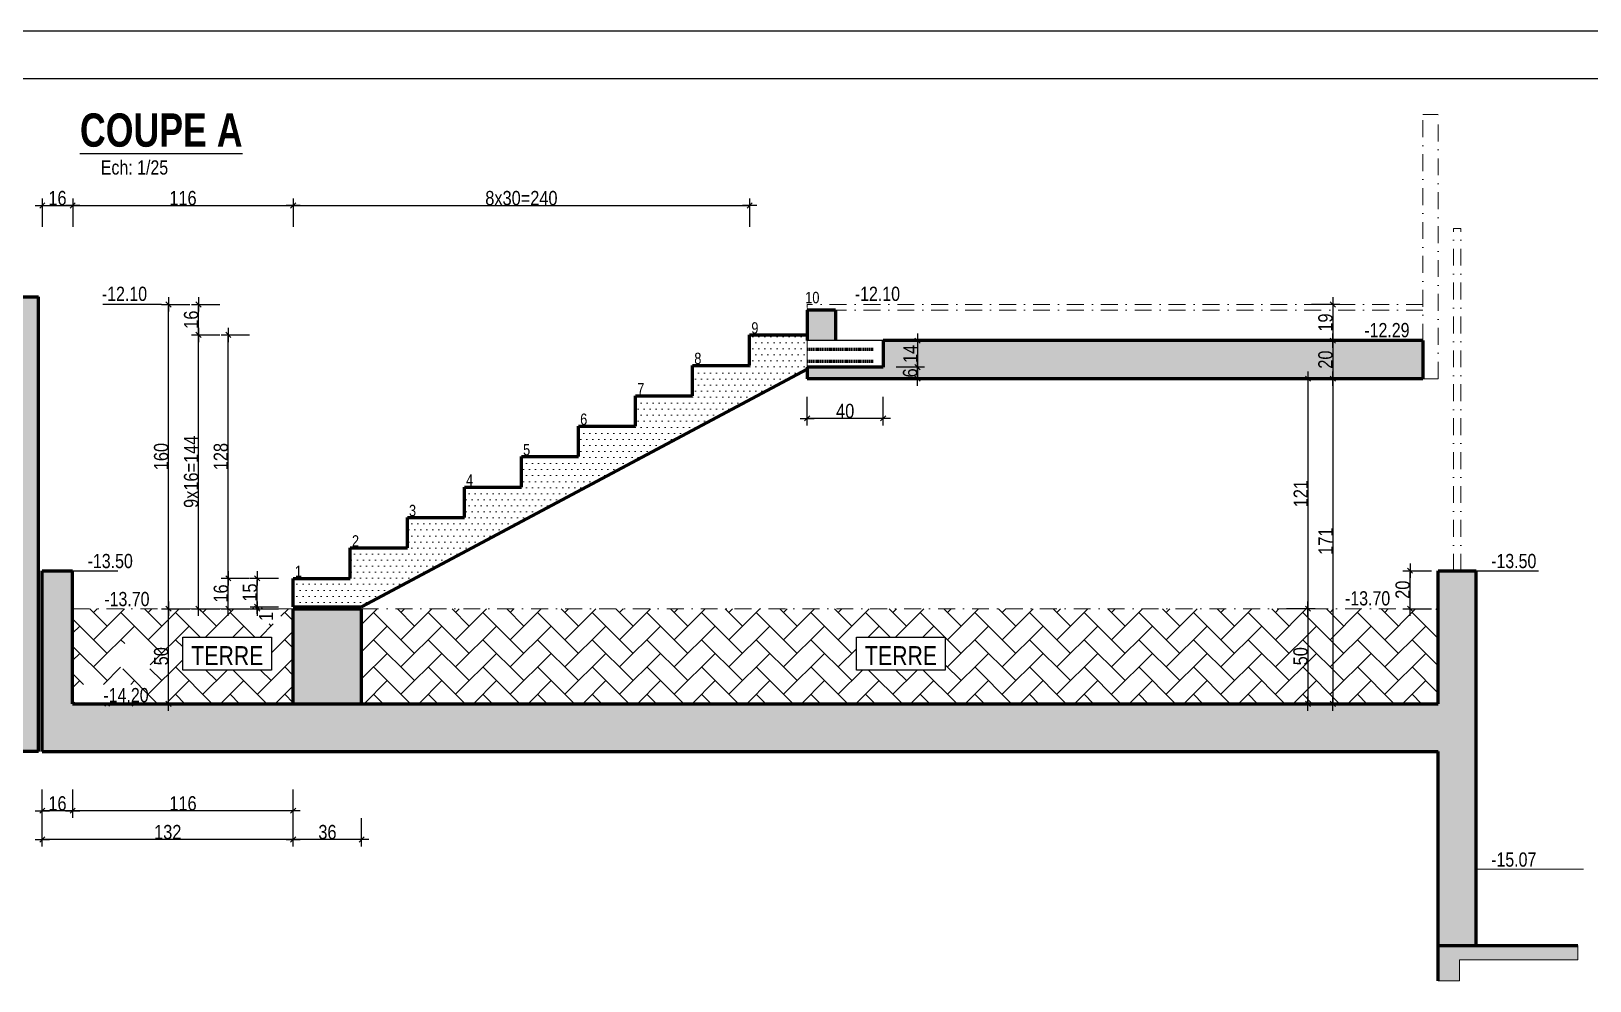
# Model space of a CAD drawing. Header units: millimetres. Extents: x -22 to 27383, y -3644 to 590.
# Drawn here: x 24017 to 25656, y -409 to 590 of the extents above; entities that cross this region are included whole.
import ezdxf
from ezdxf.enums import TextEntityAlignment as Align

# ---------------------------------------------------------------- set-up
doc = ezdxf.new("R2010")
doc.units = ezdxf.units.MM
doc.linetypes.add('CACHE', pattern=[9.525, 6.35, -3.175])
doc.linetypes.add('TIRETPTX2', pattern=[50.8, 25.4, -12.7, 0, -12.7])
for name, color, linetype in [('01-Cad 1', 2, 'Continuous'), ('01_cote_gen', 4, 'Continuous'), ('01_linteaux', 2, 'Continuous'), ('01_poch_BN', 9, 'Continuous'), ('01_poch_murs', 253, 'Continuous'), ('01_texte', 230, 'Continuous'), ('AA_COTES', 2, 'Continuous')]:
    doc.layers.add(name, color=color, linetype=linetype)
doc.layers.add('01_murs_coup', color=5, linetype='Continuous', lineweight=60)
doc.layers.add('01_tram_axes', color=2, linetype='TIRETPTX2', lineweight=9)
doc.styles.add('impact', font='impact.ttf')
doc.styles.add('MATTE_TXT', font='arial.ttf')
doc.styles.add('STYLE2', font='ARIALN.TTF')
doc.dimstyles.new('JB25', dxfattribs={"dimscale": 0.1, "dimtxt": 150, "dimasz": 15, "dimexe": 0.1, "dimexo": 0.1, "dimgap": 0.09, "dimtad": 1, "dimdec": 1, "dimlfac": 0.5, "dimdsep": 46, "dimtxsty": 'STYLE2', "dimblk1": 'BOND_G', "dimblk2": 'BOND_D', "dimsah": 1, "dimcen": 1.5, "dimdle": 0.01, "dimse1": 1, "dimse2": 1, "dimclrd": 4, "dimclre": 2, "dimclrt": 6, "dimazin": 2, "dimtfac": 2.333333, "dimtdec": 1, "dimtix": 1, "dimtmove": 2, "dimatfit": 3, "dimldrblk": 'BOND_G', "dimfxl": 1, "dimtolj": 1, "dimtzin": 0, "dimarcsym": 0})
doc.dimstyles.new('JB50', dxfattribs={"dimscale": 0.1, "dimtxt": 150, "dimasz": 15, "dimexe": 0.1, "dimexo": 0.1, "dimgap": 0.09, "dimtad": 1, "dimdec": 1, "dimdsep": 46, "dimtxsty": 'STYLE2', "dimblk1": 'BOND_G', "dimblk2": 'BOND_D', "dimsah": 1, "dimcen": 1.5, "dimdle": 0.01, "dimse1": 1, "dimse2": 1, "dimclrd": 4, "dimclre": 2, "dimclrt": 6, "dimazin": 2, "dimtfac": 2.333333, "dimtdec": 1, "dimtix": 1, "dimtmove": 2, "dimatfit": 3, "dimldrblk": 'BOND_G', "dimfxl": 1, "dimtolj": 1, "dimtzin": 0, "dimarcsym": 0})

# ---------------------------------------------------------------- blocks, each defined once
blk = doc.blocks.new('BOND_G')
at = {"layer": 'AA_COTES', "color": 0}
for p, q in [((0, -5), (0, 15)), ((5, 0), (-5, 0)), ((1.8, 1.8), (-1.8, -1.8))]:
    blk.add_line(p, q, dxfattribs=at)
blk = doc.blocks.new('BOND_D')
at = {"layer": 'AA_COTES', "color": 0}
for p, q in [((5, 0), (-5, 0)), ((-1.8, -1.8), (1.8, 1.8)), ((0, 5), (0, -15))]:
    blk.add_line(p, q, dxfattribs=at)
blk = doc.blocks.new('*D2393')
at = {"layer": '01_cote_gen', "color": 4, "lineweight": -2, "transparency": 16777216}
blk.add_line((24254.2, -14.4), (24254.2, 12.6), dxfattribs=at)
at = {"layer": 'Defpoints', "color": 0, "transparency": 16777216}
for p in [(24254.2, 14.1), (24292.9, 14.1), (24292.9, -15.9)]:
    blk.add_point(p, dxfattribs=at)
at = {"layer": '01_cote_gen', "color": 4, "lineweight": -2, "transparency": 16777216, "xscale": 1.5, "yscale": 1.5, "zscale": 1.5}
for name, p, rotation in [('BOND_D', (24254.2, 14.1), 90), ('BOND_G', (24254.2, -15.9), 270)]:
    blk.add_blockref(name, p, dxfattribs=dict(at, rotation=rotation))
at = {"layer": '01_cote_gen', "color": 6, "lineweight": 0, "transparency": 16777216, "insert": (24246.6, -0.9), "char_height": 15, "attachment_point": 5, "rotation": 90, "style": 'STYLE2'}
blk.add_mtext('\\A1;15', dxfattribs=at)
blk = doc.blocks.new('*D2394')
at = {"layer": '01_cote_gen', "color": 4, "lineweight": -2, "transparency": 16777216}
for p, q in [((24254.2, -14.4), (24254.2, -12.9)), ((24254.2, -15.9), (24254.2, -17.9)), ((24254.2, -19.4), (24254.2, -20.9))]:
    blk.add_line(p, q, dxfattribs=at)
at = {"layer": 'Defpoints', "color": 0, "transparency": 16777216}
for p in [(24292.9, -15.9), (24254.2, -17.9), (24292.9, -17.9)]:
    blk.add_point(p, dxfattribs=at)
at = {"layer": '01_cote_gen', "color": 4, "lineweight": -2, "transparency": 16777216, "xscale": 1.5, "yscale": 1.5, "zscale": 1.5}
for name, p, rotation in [('BOND_G', (24254.2, -15.9), 270), ('BOND_D', (24254.2, -17.9), 90)]:
    blk.add_blockref(name, p, dxfattribs=dict(at, rotation=rotation))
at = {"layer": '01_cote_gen', "color": 6, "lineweight": 0, "transparency": 16777216, "insert": (24263.5, -26), "char_height": 15, "attachment_point": 5, "rotation": 90, "style": 'STYLE2'}
blk.add_mtext('\\A1;1', dxfattribs=at)
blk = doc.blocks.new('*D2403')
at = {"layer": '01_cote_gen', "color": 4, "lineweight": -2, "transparency": 16777216}
blk.add_line((24223.8, -16.4), (24223.8, 12.6), dxfattribs=at)
at = {"layer": 'Defpoints', "color": 0, "transparency": 16777216}
for p in [(24223.8, 14.1), (24292.1, 14.1), (24276, -17.9)]:
    blk.add_point(p, dxfattribs=at)
at = {"layer": '01_cote_gen', "color": 4, "lineweight": -2, "transparency": 16777216, "xscale": 1.5, "yscale": 1.5, "zscale": 1.5}
for name, p, rotation in [('BOND_D', (24223.8, 14.1), 90), ('BOND_G', (24223.8, -17.9), 270)]:
    blk.add_blockref(name, p, dxfattribs=dict(at, rotation=rotation))
at = {"layer": '01_cote_gen', "color": 6, "lineweight": 0, "transparency": 16777216, "insert": (24216.1, -1.9), "char_height": 15, "attachment_point": 5, "rotation": 90, "style": 'STYLE2'}
blk.add_mtext('\\A1;16', dxfattribs=at)
blk = doc.blocks.new('*D2395')
at = {"layer": '01_murs_coup', "color": 4, "lineweight": -2, "transparency": 16777216}
blk.add_line((24223.8, 15.6), (24223.8, 268.6), dxfattribs=at)
at = {"layer": 'Defpoints', "color": 0, "transparency": 16777216}
for p in [(24223.8, 270.1), (24246.3, 270.1), (24270.4, 14.1)]:
    blk.add_point(p, dxfattribs=at)
at = {"layer": '01_murs_coup', "color": 4, "lineweight": -2, "transparency": 16777216, "xscale": 1.5, "yscale": 1.5, "zscale": 1.5}
for name, p, rotation in [('BOND_D', (24223.8, 270.1), 90), ('BOND_G', (24223.8, 14.1), 270)]:
    blk.add_blockref(name, p, dxfattribs=dict(at, rotation=rotation))
at = {"layer": '01_murs_coup', "color": 6, "transparency": 16777216, "insert": (24216.1, 142.1), "char_height": 15, "attachment_point": 5, "rotation": 90, "style": 'STYLE2'}
blk.add_mtext('\\A1;128', dxfattribs=at)
blk = doc.blocks.new('*D2396')
at = {"layer": '01_cote_gen', "color": 4, "lineweight": -2, "transparency": 16777216}
blk.add_line((24192.5, -16.4), (24192.5, 268.6), dxfattribs=at)
at = {"layer": 'Defpoints', "color": 0, "transparency": 16777216}
for p in [(24192.5, 270.1), (24246.3, 270.1), (24231.3, -17.9)]:
    blk.add_point(p, dxfattribs=at)
at = {"layer": '01_cote_gen', "color": 4, "lineweight": -2, "transparency": 16777216, "xscale": 1.5, "yscale": 1.5, "zscale": 1.5}
for name, p, rotation in [('BOND_D', (24192.5, 270.1), 90), ('BOND_G', (24192.5, -17.9), 270)]:
    blk.add_blockref(name, p, dxfattribs=dict(at, rotation=rotation))
at = {"layer": '01_cote_gen', "color": 6, "lineweight": 0, "transparency": 16777216, "insert": (24184.8, 126.1), "char_height": 15, "attachment_point": 5, "rotation": 90, "style": 'STYLE2'}
blk.add_mtext('\\A1;9x16=144', dxfattribs=at)
blk = doc.blocks.new('*D2404')
at = {"layer": '01_murs_coup', "color": 4, "lineweight": -2, "transparency": 16777216}
blk.add_line((24192.5, 271.6), (24192.5, 300.6), dxfattribs=at)
at = {"layer": 'Defpoints', "color": 0, "transparency": 16777216}
for p in [(24192.5, 302.1), (24893.6, 302.1), (24246.3, 270.1)]:
    blk.add_point(p, dxfattribs=at)
at = {"layer": '01_murs_coup', "color": 4, "lineweight": -2, "transparency": 16777216, "xscale": 1.5, "yscale": 1.5, "zscale": 1.5}
for name, p, rotation in [('BOND_D', (24192.5, 302.1), 90), ('BOND_G', (24192.5, 270.1), 270)]:
    blk.add_blockref(name, p, dxfattribs=dict(at, rotation=rotation))
at = {"layer": '01_murs_coup', "color": 6, "transparency": 16777216, "insert": (24184.8, 286.1), "char_height": 15, "attachment_point": 5, "rotation": 90, "style": 'STYLE2'}
blk.add_mtext('\\A1;16', dxfattribs=at)
blk = doc.blocks.new('*D2397')
at = {"layer": '01_cote_gen', "color": 4, "lineweight": -2, "transparency": 16777216}
blk.add_line((24161, -16.4), (24161, 300.6), dxfattribs=at)
at = {"layer": 'Defpoints', "color": 0, "transparency": 16777216}
for p in [(24161, 302.1), (24175.9, 302.1), (24189.6, -17.9)]:
    blk.add_point(p, dxfattribs=at)
at = {"layer": '01_cote_gen', "color": 4, "lineweight": -2, "transparency": 16777216, "xscale": 1.5, "yscale": 1.5, "zscale": 1.5}
for name, p, rotation in [('BOND_D', (24161, 302.1), 90), ('BOND_G', (24161, -17.9), 270)]:
    blk.add_blockref(name, p, dxfattribs=dict(at, rotation=rotation))
at = {"layer": '01_cote_gen', "color": 6, "lineweight": 0, "transparency": 16777216, "insert": (24153.3, 142.1), "char_height": 15, "attachment_point": 5, "rotation": 90, "style": 'STYLE2'}
blk.add_mtext('\\A1;160', dxfattribs=at)
blk = doc.blocks.new('*D2398')
at = {"layer": '01_cote_gen', "color": 4, "lineweight": -2, "transparency": 16777216}
blk.add_line((24362.6, -260.6), (24293.6, -260.6), dxfattribs=at)
at = {"layer": 'Defpoints', "color": 0, "transparency": 16777216}
for p in [(24292.1, -210.5), (24364.1, -210.5), (24292.1, -260.6)]:
    blk.add_point(p, dxfattribs=at)
at = {"layer": '01_cote_gen', "color": 4, "lineweight": -2, "transparency": 16777216, "xscale": 1.5, "yscale": 1.5, "zscale": 1.5, "rotation": 180}
blk.add_blockref('BOND_D', (24292.1, -260.6), dxfattribs=at)
at = {"layer": '01_cote_gen', "color": 4, "lineweight": -2, "transparency": 16777216, "xscale": 1.5, "yscale": 1.5, "zscale": 1.5}
blk.add_blockref('BOND_G', (24364.1, -260.6), dxfattribs=at)
at = {"layer": '01_cote_gen', "color": 6, "lineweight": 0, "transparency": 16777216, "insert": (24328.1, -252.9), "char_height": 15, "attachment_point": 5, "style": 'STYLE2'}
blk.add_mtext('\\A1;36', dxfattribs=at)
blk = doc.blocks.new('*D2399')
at = {"layer": '01_cote_gen', "color": 4, "lineweight": -2, "transparency": 16777216}
blk.add_line((24290.6, -230.4), (24061.7, -230.4), dxfattribs=at)
at = {"layer": 'Defpoints', "color": 0, "transparency": 16777216}
for p in [(24060.2, -156.5), (24292.1, -156.5), (24060.2, -230.4)]:
    blk.add_point(p, dxfattribs=at)
at = {"layer": '01_cote_gen', "color": 4, "lineweight": -2, "transparency": 16777216, "xscale": 1.5, "yscale": 1.5, "zscale": 1.5, "rotation": 180}
blk.add_blockref('BOND_D', (24060.2, -230.4), dxfattribs=at)
at = {"layer": '01_cote_gen', "color": 4, "lineweight": -2, "transparency": 16777216, "xscale": 1.5, "yscale": 1.5, "zscale": 1.5}
blk.add_blockref('BOND_G', (24292.1, -230.4), dxfattribs=at)
at = {"layer": '01_cote_gen', "color": 6, "lineweight": 0, "transparency": 16777216, "insert": (24176.2, -222.7), "char_height": 15, "attachment_point": 5, "style": 'STYLE2'}
blk.add_mtext('\\A1;116', dxfattribs=at)
blk = doc.blocks.new('*D2400')
at = {"layer": '01_cote_gen', "color": 4, "lineweight": -2, "transparency": 16777216}
blk.add_line((24058.7, -230.4), (24029.7, -230.4), dxfattribs=at)
at = {"layer": 'Defpoints', "color": 0, "transparency": 16777216}
for p in [(24028.2, -207.9), (24060.2, -207.9), (24028.2, -230.4)]:
    blk.add_point(p, dxfattribs=at)
at = {"layer": '01_cote_gen', "color": 4, "lineweight": -2, "transparency": 16777216, "xscale": 1.5, "yscale": 1.5, "zscale": 1.5, "rotation": 180}
blk.add_blockref('BOND_D', (24028.2, -230.4), dxfattribs=at)
at = {"layer": '01_cote_gen', "color": 4, "lineweight": -2, "transparency": 16777216, "xscale": 1.5, "yscale": 1.5, "zscale": 1.5}
blk.add_blockref('BOND_G', (24060.2, -230.4), dxfattribs=at)
at = {"layer": '01_cote_gen', "color": 6, "lineweight": 0, "transparency": 16777216, "insert": (24044.2, -222.7), "char_height": 15, "attachment_point": 5, "style": 'STYLE2'}
blk.add_mtext('\\A1;16', dxfattribs=at)
blk = doc.blocks.new('*D2401')
at = {"layer": '01_cote_gen', "color": 4, "lineweight": -2, "transparency": 16777216}
blk.add_line((24290.6, -260.6), (24029.7, -260.6), dxfattribs=at)
at = {"layer": 'Defpoints', "color": 0, "transparency": 16777216}
for p in [(24028.2, -243.4), (24292.1, -237.9), (24028.2, -260.6)]:
    blk.add_point(p, dxfattribs=at)
at = {"layer": '01_cote_gen', "color": 4, "lineweight": -2, "transparency": 16777216, "xscale": 1.5, "yscale": 1.5, "zscale": 1.5, "rotation": 180}
blk.add_blockref('BOND_D', (24028.2, -260.6), dxfattribs=at)
at = {"layer": '01_cote_gen', "color": 4, "lineweight": -2, "transparency": 16777216, "xscale": 1.5, "yscale": 1.5, "zscale": 1.5}
blk.add_blockref('BOND_G', (24292.1, -260.6), dxfattribs=at)
at = {"layer": '01_cote_gen', "color": 6, "lineweight": 0, "transparency": 16777216, "insert": (24160.2, -252.9), "char_height": 15, "attachment_point": 5, "style": 'STYLE2'}
blk.add_mtext('\\A1;132', dxfattribs=at)
blk = doc.blocks.new('*D2402')
at = {"layer": '01_cote_gen', "color": 4, "lineweight": -2, "transparency": 16777216}
blk.add_line((24161, -116.4), (24161, -19.4), dxfattribs=at)
at = {"layer": 'Defpoints', "color": 0, "transparency": 16777216}
for p in [(24161, -17.9), (24168.5, -17.9), (24201.2, -117.9)]:
    blk.add_point(p, dxfattribs=at)
at = {"layer": '01_cote_gen', "color": 4, "lineweight": -2, "transparency": 16777216, "xscale": 1.5, "yscale": 1.5, "zscale": 1.5}
for name, p, rotation in [('BOND_D', (24161, -17.9), 90), ('BOND_G', (24161, -117.9), 270)]:
    blk.add_blockref(name, p, dxfattribs=dict(at, rotation=rotation))
at = {"layer": '01_cote_gen', "color": 6, "lineweight": 0, "transparency": 16777216, "insert": (24153.3, -67.9), "char_height": 15, "attachment_point": 5, "rotation": 90, "style": 'STYLE2'}
blk.add_mtext('\\A1;50', dxfattribs=at)
blk = doc.blocks.new('*D2405')
at = {"layer": '01_cote_gen', "color": 4, "lineweight": -2, "transparency": 16777216}
blk.add_line((24029.7, 406.2), (24058.7, 406.2), dxfattribs=at)
at = {"layer": 'Defpoints', "color": 0, "transparency": 16777216}
for p in [(24060.2, 406.2), (24028.2, 22.1), (24060.2, 22.1)]:
    blk.add_point(p, dxfattribs=at)
at = {"layer": '01_cote_gen', "color": 4, "lineweight": -2, "transparency": 16777216, "xscale": 1.5, "yscale": 1.5, "zscale": 1.5, "rotation": 180}
blk.add_blockref('BOND_G', (24028.2, 406.2), dxfattribs=at)
at = {"layer": '01_cote_gen', "color": 4, "lineweight": -2, "transparency": 16777216, "xscale": 1.5, "yscale": 1.5, "zscale": 1.5}
blk.add_blockref('BOND_D', (24060.2, 406.2), dxfattribs=at)
at = {"layer": '01_cote_gen', "color": 6, "lineweight": 0, "transparency": 16777216, "insert": (24044.2, 413.9), "char_height": 15, "attachment_point": 5, "style": 'STYLE2'}
blk.add_mtext('\\A1;16', dxfattribs=at)
blk = doc.blocks.new('*D2406')
at = {"layer": '01_cote_gen', "color": 4, "lineweight": -2, "transparency": 16777216}
blk.add_line((24061.7, 406.2), (24290.6, 406.2), dxfattribs=at)
at = {"layer": 'Defpoints', "color": 0, "transparency": 16777216}
for p in [(24292.1, 406.2), (24060.2, 383.7), (24292.1, -15.9)]:
    blk.add_point(p, dxfattribs=at)
at = {"layer": '01_cote_gen', "color": 4, "lineweight": -2, "transparency": 16777216, "xscale": 1.5, "yscale": 1.5, "zscale": 1.5, "rotation": 180}
blk.add_blockref('BOND_G', (24060.2, 406.2), dxfattribs=at)
at = {"layer": '01_cote_gen', "color": 4, "lineweight": -2, "transparency": 16777216, "xscale": 1.5, "yscale": 1.5, "zscale": 1.5}
blk.add_blockref('BOND_D', (24292.1, 406.2), dxfattribs=at)
at = {"layer": '01_cote_gen', "color": 6, "lineweight": 0, "transparency": 16777216, "insert": (24176.2, 413.9), "char_height": 15, "attachment_point": 5, "style": 'STYLE2'}
blk.add_mtext('\\A1;116', dxfattribs=at)
blk = doc.blocks.new('*D2407')
at = {"layer": '01_cote_gen', "color": 4, "lineweight": -2, "transparency": 16777216}
blk.add_line((24293.6, 406.2), (24770.6, 406.2), dxfattribs=at)
at = {"layer": 'Defpoints', "color": 0, "transparency": 16777216}
for p in [(24772.1, 406.2), (24292.1, 383.7), (24772.1, 254.1)]:
    blk.add_point(p, dxfattribs=at)
at = {"layer": '01_cote_gen', "color": 4, "lineweight": -2, "transparency": 16777216, "xscale": 1.5, "yscale": 1.5, "zscale": 1.5, "rotation": 180}
blk.add_blockref('BOND_G', (24292.1, 406.2), dxfattribs=at)
at = {"layer": '01_cote_gen', "color": 4, "lineweight": -2, "transparency": 16777216, "xscale": 1.5, "yscale": 1.5, "zscale": 1.5}
blk.add_blockref('BOND_D', (24772.1, 406.2), dxfattribs=at)
at = {"layer": '01_cote_gen', "color": 6, "lineweight": 0, "transparency": 16777216, "insert": (24532.1, 413.9), "char_height": 15, "attachment_point": 5, "style": 'STYLE2'}
blk.add_mtext('\\A1;8x30=240', dxfattribs=at)
blk = doc.blocks.new('*D2445')
at = {"layer": '01_cote_gen', "color": 4, "lineweight": -2, "ltscale": 0.1, "transparency": 16777216}
blk.add_line((25385.4, 300.6), (25385.4, 265.6), dxfattribs=at)
at = {"layer": 'Defpoints', "color": 0, "ltscale": 0.1, "transparency": 16777216}
for p in [(25370.2, 302.1), (25370.2, 264.1), (25385.4, 264.1)]:
    blk.add_point(p, dxfattribs=at)
at = {"layer": '01_cote_gen', "color": 4, "lineweight": -2, "ltscale": 0.1, "transparency": 16777216, "xscale": 1.5, "yscale": 1.5, "zscale": 1.5}
for name, p, rotation in [('BOND_G', (25385.4, 302.1), 90), ('BOND_D', (25385.4, 264.1), 270)]:
    blk.add_blockref(name, p, dxfattribs=dict(at, rotation=rotation))
at = {"layer": '01_cote_gen', "color": 6, "ltscale": 0.1, "transparency": 16777216, "insert": (25377.7, 283.1), "char_height": 15, "attachment_point": 5, "rotation": 90, "style": 'STYLE2'}
blk.add_mtext('\\A1;19', dxfattribs=at)
blk = doc.blocks.new('*D2446')
at = {"layer": '01_cote_gen', "color": 4, "lineweight": -2, "ltscale": 0.1, "transparency": 16777216}
blk.add_line((25385.4, 262.6), (25385.4, 225.6), dxfattribs=at)
at = {"layer": 'Defpoints', "color": 0, "ltscale": 0.1, "transparency": 16777216}
for p in [(25340.8, 264.1), (25340.8, 224.1), (25385.4, 224.1)]:
    blk.add_point(p, dxfattribs=at)
at = {"layer": '01_cote_gen', "color": 4, "lineweight": -2, "ltscale": 0.1, "transparency": 16777216, "xscale": 1.5, "yscale": 1.5, "zscale": 1.5}
for name, p, rotation in [('BOND_G', (25385.4, 264.1), 90), ('BOND_D', (25385.4, 224.1), 270)]:
    blk.add_blockref(name, p, dxfattribs=dict(at, rotation=rotation))
at = {"layer": '01_cote_gen', "color": 6, "ltscale": 0.1, "transparency": 16777216, "insert": (25377.7, 244.1), "char_height": 15, "attachment_point": 5, "rotation": 90, "style": 'STYLE2'}
blk.add_mtext('\\A1;20', dxfattribs=at)
blk = doc.blocks.new('*D2447')
at = {"layer": '01_cote_gen', "color": 4, "lineweight": -2, "ltscale": 0.1, "transparency": 16777216}
blk.add_line((25385.4, 222.6), (25385.4, -116.4), dxfattribs=at)
at = {"layer": 'Defpoints', "color": 0, "ltscale": 0.1, "transparency": 16777216}
for p in [(25326.6, 224.1), (25379.7, -117.9), (25385.4, -117.9)]:
    blk.add_point(p, dxfattribs=at)
at = {"layer": '01_cote_gen', "color": 4, "lineweight": -2, "ltscale": 0.1, "transparency": 16777216, "xscale": 1.5, "yscale": 1.5, "zscale": 1.5}
for name, p, rotation in [('BOND_G', (25385.4, 224.1), 90), ('BOND_D', (25385.4, -117.9), 270)]:
    blk.add_blockref(name, p, dxfattribs=dict(at, rotation=rotation))
at = {"layer": '01_cote_gen', "color": 6, "ltscale": 0.1, "transparency": 16777216, "insert": (25377.8, 53.1), "char_height": 15, "attachment_point": 5, "rotation": 90, "style": 'STYLE2'}
blk.add_mtext('\\A1;171', dxfattribs=at)
blk = doc.blocks.new('*D2448')
at = {"layer": '01_cote_gen', "color": 4, "lineweight": -2, "ltscale": 0.1, "transparency": 16777216}
blk.add_line((25359.2, 222.6), (25359.2, -16.4), dxfattribs=at)
at = {"layer": 'Defpoints', "color": 0, "ltscale": 0.1, "transparency": 16777216}
for p in [(25300.5, 224.1), (25300.5, -17.9), (25359.2, -17.9)]:
    blk.add_point(p, dxfattribs=at)
at = {"layer": '01_cote_gen', "color": 4, "lineweight": -2, "ltscale": 0.1, "transparency": 16777216, "xscale": 1.5, "yscale": 1.5, "zscale": 1.5}
for name, p, rotation in [('BOND_G', (25359.2, 224.1), 90), ('BOND_D', (25359.2, -17.9), 270)]:
    blk.add_blockref(name, p, dxfattribs=dict(at, rotation=rotation))
at = {"layer": '01_cote_gen', "color": 6, "ltscale": 0.1, "transparency": 16777216, "insert": (25351.7, 103.1), "char_height": 15, "attachment_point": 5, "rotation": 90, "style": 'STYLE2'}
blk.add_mtext('\\A1;121', dxfattribs=at)
blk = doc.blocks.new('*D2449')
at = {"layer": '01_cote_gen', "color": 4, "lineweight": -2, "ltscale": 0.1, "transparency": 16777216}
blk.add_line((25359.2, -19.4), (25359.2, -116.4), dxfattribs=at)
at = {"layer": 'Defpoints', "color": 0, "ltscale": 0.1, "transparency": 16777216}
for p in [(25336.7, -17.9), (25336.7, -117.9), (25359.2, -117.9)]:
    blk.add_point(p, dxfattribs=at)
at = {"layer": '01_cote_gen', "color": 4, "lineweight": -2, "ltscale": 0.1, "transparency": 16777216, "xscale": 1.5, "yscale": 1.5, "zscale": 1.5}
for name, p, rotation in [('BOND_G', (25359.2, -17.9), 90), ('BOND_D', (25359.2, -117.9), 270)]:
    blk.add_blockref(name, p, dxfattribs=dict(at, rotation=rotation))
at = {"layer": '01_cote_gen', "color": 6, "ltscale": 0.1, "transparency": 16777216, "insert": (25351.5, -67.9), "char_height": 15, "attachment_point": 5, "rotation": 90, "style": 'STYLE2'}
blk.add_mtext('\\A1;50', dxfattribs=at)
blk = doc.blocks.new('*D2450')
at = {"layer": '01_cote_gen', "color": 4, "lineweight": -2, "ltscale": 0.1, "transparency": 16777216}
blk.add_line((25466.6, -16.4), (25466.6, 20.6), dxfattribs=at)
at = {"layer": 'Defpoints', "color": 0, "ltscale": 0.1, "transparency": 16777216}
for p in [(25466.6, 22.1), (25496.2, 22.1), (25480.1, -17.9)]:
    blk.add_point(p, dxfattribs=at)
at = {"layer": '01_cote_gen', "color": 4, "lineweight": -2, "ltscale": 0.1, "transparency": 16777216, "xscale": 1.5, "yscale": 1.5, "zscale": 1.5}
for name, p, rotation in [('BOND_D', (25466.6, 22.1), 90), ('BOND_G', (25466.6, -17.9), 270)]:
    blk.add_blockref(name, p, dxfattribs=dict(at, rotation=rotation))
at = {"layer": '01_cote_gen', "color": 6, "ltscale": 0.1, "transparency": 16777216, "insert": (25458.9, 2.1), "char_height": 15, "attachment_point": 5, "rotation": 90, "style": 'STYLE2'}
blk.add_mtext('\\A1;20', dxfattribs=at)
blk = doc.blocks.new('*D2451')
at = {"layer": '01_cote_gen', "color": 4, "lineweight": -2, "ltscale": 0.1, "transparency": 16777216}
blk.add_line((24948.6, 262.6), (24948.6, 237.6), dxfattribs=at)
at = {"layer": 'Defpoints', "color": 0, "ltscale": 0.1, "transparency": 16777216}
for p in [(24923.7, 264.1), (24912.6, 236.1), (24948.6, 236.1)]:
    blk.add_point(p, dxfattribs=at)
at = {"layer": '01_cote_gen', "color": 4, "lineweight": -2, "ltscale": 0.1, "transparency": 16777216, "xscale": 1.5, "yscale": 1.5, "zscale": 1.5}
for name, p, rotation in [('BOND_G', (24948.6, 264.1), 90), ('BOND_D', (24948.6, 236.1), 270)]:
    blk.add_blockref(name, p, dxfattribs=dict(at, rotation=rotation))
at = {"layer": '01_cote_gen', "color": 6, "ltscale": 0.1, "transparency": 16777216, "insert": (24941.1, 250.1), "char_height": 15, "attachment_point": 5, "rotation": 90, "style": 'STYLE2'}
blk.add_mtext('\\A1;14', dxfattribs=at)
blk = doc.blocks.new('*D2452')
at = {"layer": '01_cote_gen', "color": 4, "lineweight": -2, "ltscale": 0.1, "transparency": 16777216}
blk.add_line((24948.6, 234.6), (24948.6, 225.6), dxfattribs=at)
at = {"layer": 'Defpoints', "color": 0, "ltscale": 0.1, "transparency": 16777216}
for p in [(24930.3, 236.1), (24930.3, 224.1), (24948.6, 224.1)]:
    blk.add_point(p, dxfattribs=at)
at = {"layer": '01_cote_gen', "color": 4, "lineweight": -2, "ltscale": 0.1, "transparency": 16777216, "xscale": 1.5, "yscale": 1.5, "zscale": 1.5}
for name, p, rotation in [('BOND_G', (24948.6, 236.1), 90), ('BOND_D', (24948.6, 224.1), 270)]:
    blk.add_blockref(name, p, dxfattribs=dict(at, rotation=rotation))
at = {"layer": '01_cote_gen', "color": 6, "ltscale": 0.1, "transparency": 16777216, "insert": (24940.9, 230.1), "char_height": 15, "attachment_point": 5, "rotation": 90, "style": 'STYLE2'}
blk.add_mtext('\\A1;6', dxfattribs=at)
blk = doc.blocks.new('*D2453')
at = {"layer": '01_cote_gen', "color": 4, "lineweight": -2, "ltscale": 0.1, "transparency": 16777216}
blk.add_line((24911.1, 182.3), (24834.1, 182.3), dxfattribs=at)
at = {"layer": 'Defpoints', "color": 0, "ltscale": 0.1, "transparency": 16777216}
for p in [(24832.6, 236.1), (24912.6, 236.1), (24832.6, 182.3)]:
    blk.add_point(p, dxfattribs=at)
at = {"layer": '01_cote_gen', "color": 4, "lineweight": -2, "ltscale": 0.1, "transparency": 16777216, "xscale": 1.5, "yscale": 1.5, "zscale": 1.5, "rotation": 180}
blk.add_blockref('BOND_D', (24832.6, 182.3), dxfattribs=at)
at = {"layer": '01_cote_gen', "color": 4, "lineweight": -2, "ltscale": 0.1, "transparency": 16777216, "xscale": 1.5, "yscale": 1.5, "zscale": 1.5}
blk.add_blockref('BOND_G', (24912.6, 182.3), dxfattribs=at)
at = {"layer": '01_cote_gen', "color": 6, "ltscale": 0.1, "transparency": 16777216, "insert": (24872.6, 190), "char_height": 15, "attachment_point": 5, "style": 'STYLE2'}
blk.add_mtext('\\A1;40', dxfattribs=at)

msp = doc.modelspace()

# ---------------------------------------------------------------- hatches: boundary and pattern name
at = {"layer": '01_poch_BN'}
h = msp.add_hatch(color=256, dxfattribs=at)
h.dxf.hatch_style = 1
h.paths.add_polyline_path([(24024.19, 310.05), (23992.19, 310.05), (23992.19, 180.05), (23918.13, 180.05), (23918.13, 130.05), (23992.19, 130.05), (23992.19, -167.95), (24024.19, -167.95)])
h.paths.add_polyline_path([(24060.19, 22.05), (24028.19, 22.05), (24028.19, -167.95), (25496.15, -167.95), (25496.15, -371.95), (25536.15, -371.95), (25536.15, 22.05), (25496.15, 22.05), (25496.15, -117.95), (24060.19, -117.95)])
h.paths.add_polyline_path([(25643.03, -371.95), (25496.15, -371.95), (25496.15, -409.28), (25518.51, -409.28), (25518.51, -387.29), (25643.03, -387.29)])
h.paths.add_polyline_path([(25480.15, 264.05), (24912.55, 264.05), (24912.55, 236.05), (24832.55, 236.05), (24832.55, 224.05), (25480.15, 224.05)])
h.paths.add_polyline_path([(24364.09, -17.95), (24292.14, -17.95), (24292.14, -117.95), (24364.09, -117.95)], flags=17)
at = {"layer": '01_poch_BN', "lineweight": 0}
h = msp.add_hatch(color=256, dxfattribs=at)
h.dxf.hatch_style = 1
h.paths.add_polyline_path([(24862.55, 296.05), (24832.55, 296.05), (24832.55, 264.05), (24862.55, 264.05)])
h = msp.add_hatch(dxfattribs=at)
h.set_pattern_fill('DOTS', color=2, scale=4)
h.set_pattern_definition([(0, (5992.216, 14415.891), (3.175, 6.35), [0, -6.35])])
h.paths.add_polyline_path([(24832.55, 234), (24832.55, 234.05), (24832.55, 270.05), (24772.14, 270.05), (24772.14, 238.05), (24712.14, 238.05), (24712.14, 206.05), (24652.14, 206.05), (24652.14, 174.05), (24592.14, 174.05), (24592.14, 142.05), (24532.14, 142.05), (24532.14, 110.05), (24472.14, 110.05), (24472.14, 78.05), (24412.14, 78.05), (24412.14, 46.05), (24352.14, 46.05), (24352.14, 14.05), (24292.14, 14.05), (24292.14, -15.95), (24363.89, -15.95)])
at = {"layer": '01_poch_murs', "lineweight": 0}
h = msp.add_hatch(dxfattribs=at)
h.set_pattern_fill('AR-HBONE', color=256, scale=0.2)
h.set_pattern_definition([(45, (6092.807, 7133.724), (3e-15, 28.73682), [60.96, -20.32]), (135, (6107.175, 7148.092), (3e-15, 28.73682), [60.96, -20.32])])
h.paths.add_polyline_path([(24292.14, -17.95), (24060.19, -17.95), (24060.19, -117.95), (24292.14, -117.95)])
h.paths.add_polyline_path([(24269.45, -82.36), (24175.98, -82.36), (24175.98, -47.75), (24269.45, -47.75)], flags=16)
h.paths.add_polyline_path([(24279.18, -33.9), (24279.18, -16.85), (24247.95, -16.85), (24247.95, -33.9)])
h.paths.add_polyline_path([(24141.7, -81.17), (24141.7, -54.56), (24110.48, -54.56), (24110.48, -81.17)], flags=16)
h.paths.add_polyline_path([(24179.96, -82.34), (24265.72, -82.34), (24265.72, -52.34), (24179.96, -52.34)], flags=0)
h.paths.add_polyline_path([(24070.71, -120.44), (24125.91, -120.44), (24125.91, -97.47), (24070.71, -97.47)])
h = msp.add_hatch(dxfattribs=at)
h.set_pattern_fill('AR-HBONE', color=256, scale=0.2)
h.set_pattern_definition([(45, (6128.807, 7133.724), (3e-15, 28.73682), [60.96, -20.32]), (135, (6143.175, 7148.092), (3e-15, 28.73682), [60.96, -20.32])])
h.paths.add_polyline_path([(25496.15, -17.95), (24364.09, -17.95), (24364.09, -117.95), (25496.15, -117.95)])
h.paths.add_polyline_path([(24884.43, -47.75), (24977.89, -47.75), (24977.89, -82.36), (24884.43, -82.36)], flags=16)
h.paths.add_polyline_path([(24888.41, -82.34), (24974.17, -82.34), (24974.17, -52.34), (24888.41, -52.34)], flags=0)

# ---------------------------------------------------------------- linework, layer by layer
at = {"layer": '01-Cad 1'}
for p, q in [((27382.59, 589.54), (21255.74, 589.54)), ((27332.59, 539.54), (21305.74, 539.54))]:
    msp.add_line(p, q, dxfattribs=at)
at = {"layer": '01_linteaux', "lineweight": 0}
for p, q in [((24832.55, 236.05), (24832.55, 270.05)), ((25480.15, 224.05), (25496.15, 224.05)), ((25536.15, -291.95), (25649.04, -291.95))]:
    msp.add_line(p, q, dxfattribs=at)
at = {"layer": '01_linteaux'}
msp.add_line((24912.55, 264.05), (24832.55, 264.05), dxfattribs=at)
at = {"layer": '01_murs_coup'}
for p, q in [((23992.19, 310.05), (24024.19, 310.05)), ((24024.19, -167.95), (24024.19, 310.05)), ((24832.55, 296.05), (24832.55, 264.05)), ((24862.55, 296.05), (24832.55, 296.05)), ((24862.55, 296.05), (24862.55, 264.05)), ((24772.14, 270.05), (24832.14, 270.05)), ((24772.14, 238.05), (24772.14, 270.05)), ((25480.15, 264.05), (24912.55, 264.05)), ((24912.55, 264.05), (24912.55, 236.05)), ((25480.15, 264.05), (25480.15, 224.05)), ((24832.55, 234), (24363.89, -15.95)), ((24712.14, 238.05), (24772.14, 238.05)), ((24712.14, 206.05), (24712.14, 238.05)), ((24912.55, 236.05), (24832.55, 236.05)), ((24832.55, 236.05), (24832.55, 224.05)), ((24832.55, 234.05), (24832.55, 233.2)), ((25480.15, 224.05), (24832.55, 224.05)), ((24652.14, 206.05), (24712.14, 206.05)), ((24652.14, 174.05), (24652.14, 206.05)), ((24592.14, 174.05), (24652.14, 174.05)), ((24592.14, 142.05), (24592.14, 174.05)), ((24532.14, 142.05), (24592.14, 142.05)), ((24532.14, 110.05), (24532.14, 142.05)), ((24472.14, 110.05), (24532.14, 110.05)), ((24472.14, 78.05), (24472.14, 110.05)), ((24412.14, 78.05), (24472.14, 78.05)), ((24412.14, 46.05), (24412.14, 78.05)), ((24352.14, 46.05), (24412.14, 46.05)), ((24352.14, 14.05), (24352.14, 46.05)), ((24028.19, 22.05), (24060.19, 22.05)), ((24028.19, -167.95), (24028.19, 22.05)), ((24060.19, -117.95), (24060.19, 22.05)), ((25496.15, 22.05), (25536.15, 22.05)), ((25496.15, -117.95), (25496.15, 22.05)), ((25536.15, -371.95), (25536.15, 22.05)), ((24292.14, 14.05), (24352.14, 14.05)), ((24292.14, -15.95), (24292.14, 14.05)), ((24292.14, -15.95), (24363.89, -15.95)), ((24292.14, -117.95), (24292.14, -17.95)), ((24292.14, -17.95), (24364.09, -17.95)), ((24364.09, -117.95), (24364.09, -17.95)), ((24060.19, -117.95), (25496.15, -117.95)), ((24024.19, -167.95), (23992.19, -167.95)), ((24028.19, -167.95), (25496.15, -167.95)), ((25496.15, -409.28), (25496.15, -167.95)), ((25496.15, -371.95), (25643.03, -371.95))]:
    msp.add_line(p, q, dxfattribs=at)
at = {"layer": '01_murs_coup', "linetype": 'CACHE', "ltscale": 0.2}
for p, q in [((24832.55, 255.15), (24902.04, 255.15)), ((24832.55, 242.39), (24902.04, 242.39))]:
    msp.add_line(p, q, dxfattribs=at)
at = {"layer": '01_poch_BN', "lineweight": 0}
for p, q in [((25643.03, -387.29), (25643.03, -371.95)), ((25518.51, -409.28), (25518.51, -387.29)), ((25518.51, -387.29), (25643.03, -387.29)), ((25518.51, -409.28), (25496.15, -409.28))]:
    msp.add_line(p, q, dxfattribs=at)
at = {"layer": '01_texte'}
for p, q in [((24153.49, 302.05), (24091.97, 302.05)), ((24060.19, 22.05), (24107.8, 22.05)), ((25536.15, 22.05), (25601.76, 22.05))]:
    msp.add_line(p, q, dxfattribs=at)
for points in [[(24175.98, -47.75), (24269.45, -47.75), (24269.45, -82.36), (24175.98, -82.36)], [(24884.43, -47.75), (24977.89, -47.75), (24977.89, -82.36), (24884.43, -82.36)]]:
    msp.add_lwpolyline(points, close=True, dxfattribs=at)
at = {"layer": '01_tram_axes', "ltscale": 0.7}
for p, q in [((25480.15, 264.05), (25480.15, 502.05)), ((25496.15, 502.05), (25480.15, 502.05)), ((25496.15, 224.05), (25496.15, 502.05)), ((25512.15, 382.05), (25520.15, 382.05)), ((25512.15, 22.05), (25512.15, 382.05)), ((25520.15, 22.05), (25520.15, 382.05)), ((25480.15, 302.05), (24832.55, 302.05)), ((25480.15, 296.05), (24862.55, 296.05)), ((24060.19, -17.95), (24292.14, -17.95)), ((24364.09, -17.95), (25496.15, -17.95))]:
    msp.add_line(p, q, dxfattribs=at)
at = {"layer": '01_tram_axes', "ltscale": 0.03}
msp.add_line((24832.55, 302.05), (24832.55, 296.05), dxfattribs=at)

# ---------------------------------------------------------------- texts
at = {"layer": '01_texte', "style": 'impact'}
msp.add_text('%%UCOUPE A', height=35, dxfattribs=at).set_placement((24153.35, 457.52), align=Align.BOTTOM_CENTER)
at = {"layer": '01_texte', "style": 'MATTE_TXT', "width": 0.8}
for s, height, p in [('Ech: 1/25', 15, (24125.21, 434.21)), ('-12.10', 15, (24114.66, 301.3)), ('10', 12, (24838.04, 299.78)), ('-12.10', 15, (24906.49, 301.3)), ('9', 12, (24777.63, 267.78)), ('-12.29', 15, (25442.29, 263.14)), ('8', 12, (24717.63, 235.78)), ('7', 12, (24657.63, 203.78)), ('6', 12, (24597.63, 171.78)), ('5', 12, (24537.63, 139.78)), ('4', 12, (24477.63, 107.78)), ('3', 12, (24417.63, 75.78)), ('2', 12, (24357.63, 43.78)), ('-13.50', 15, (24099.7, 20.27)), ('-13.50', 15, (25575.67, 20.27)), ('1', 12, (24297.63, 11.78)), ('-13.70', 15, (25421.98, -18.98)), ('-13.70', 15, (24117.24, -19.73)), ('TERRE', 20, (24222.84, -83.26)), ('TERRE', 20, (24931.29, -83.26)), ('-14.20', 15, (24116.31, -120.8)), ('-15.07', 15, (25575.67, -293.73))]:
    msp.add_text(s, height=height, dxfattribs=at).set_placement(p, align=Align.BOTTOM_CENTER)

# ---------------------------------------------------------------- dimensions: what is measured, and where the dimension line sits
at = {"layer": '01_cote_gen', "lineweight": 0}
for base, p1, p2, picture, middle in [((24060.19, 406.25), (24028.19, 22.05), (24060.19, 22.05), '*D2405', (24044.19, 413.92)), ((24292.14, 406.25), (24060.19, 383.75), (24292.14, -15.95), '*D2406', (24176.17, 413.92)), ((24060.19, -230.36), (24292.14, -156.52), (24060.19, -156.52), '*D2399', (24176.17, -222.69)), ((24028.19, -230.36), (24060.19, -207.86), (24028.19, -207.86), '*D2400', (24044.19, -222.69)), ((24292.14, -260.6), (24364.09, -210.45), (24292.14, -210.45), '*D2398', (24328.12, -252.93)), ((24028.19, -260.6), (24292.14, -237.86), (24028.19, -243.42), '*D2401', (24160.17, -252.93))]:
    dim = msp.add_linear_dim(base=base, p1=p1, p2=p2, dimstyle='JB25', dxfattribs=at)
    dim.commit()
    dim.dimension.update_dxf_attribs({"geometry": picture, "text_midpoint": middle})
dim = msp.add_linear_dim(base=(24772.14, 406.25), p1=(24292.14, 383.75), p2=(24772.14, 254.05), text='8x30=240', dimstyle='JB50', dxfattribs=at)
dim.commit()
dim.dimension.update_dxf_attribs({"geometry": '*D2407', "text_midpoint": (24532.14, 413.92)})
for base, p1, p2, picture, middle in [((24160.99, 302.05), (24189.56, -17.95), (24175.95, 302.05), '*D2397', (24153.32, 142.05)), ((24223.82, 14.05), (24276.01, -17.95), (24292.14, 14.05), '*D2403', (24216.15, -1.95)), ((24254.23, 14.05), (24292.86, -15.95), (24292.86, 14.05), '*D2393', (24246.56, -0.95)), ((24160.99, -17.95), (24201.21, -117.95), (24168.49, -17.95), '*D2402', (24153.32, -67.95))]:
    dim = msp.add_linear_dim(base=base, p1=p1, p2=p2, angle=90, dimstyle='JB25', dxfattribs=at)
    dim.commit()
    dim.dimension.update_dxf_attribs({"geometry": picture, "text_midpoint": middle})
at = {"layer": '01_cote_gen', "ltscale": 0.1}
for base, p1, p2, picture, middle in [((25385.39, 264.05), (25370.21, 302.05), (25370.21, 264.05), '*D2445', (25377.72, 283.05)), ((24948.59, 236.05), (24923.75, 264.05), (24912.55, 236.05), '*D2451', (24941.05, 250.05)), ((25385.39, 224.05), (25340.82, 264.05), (25340.82, 224.05), '*D2446', (25377.72, 244.05)), ((24948.59, 224.05), (24930.27, 236.05), (24930.27, 224.05), '*D2452', (24940.92, 230.05)), ((25359.21, -17.95), (25300.48, 224.05), (25300.48, -17.95), '*D2448', (25351.67, 103.05)), ((25385.39, -117.95), (25326.6, 224.05), (25379.7, -117.95), '*D2447', (25377.85, 53.05)), ((25466.58, 22.05), (25480.13, -17.95), (25496.15, 22.05), '*D2450', (25458.92, 2.05)), ((25359.21, -117.95), (25336.71, -17.95), (25336.71, -117.95), '*D2449', (25351.55, -67.95))]:
    dim = msp.add_linear_dim(base=base, p1=p1, p2=p2, angle=90, dimstyle='JB25', dxfattribs=at)
    dim.commit()
    dim.dimension.update_dxf_attribs({"geometry": picture, "text_midpoint": middle})
at = {"layer": '01_cote_gen', "lineweight": 0}
dim = msp.add_linear_dim(base=(24192.48, 270.05), p1=(24231.32, -17.95), p2=(24246.32, 270.05), angle=90, text='9x16=144', dimstyle='JB25', dxfattribs=at)
dim.commit()
dim.dimension.update_dxf_attribs({"geometry": '*D2396', "text_midpoint": (24184.81, 126.05)})
at = {"layer": '01_cote_gen', "ltscale": 0.1}
dim = msp.add_linear_dim(base=(24832.55, 182.32), p1=(24912.55, 236.05), p2=(24832.55, 236.05), dimstyle='JB25', dxfattribs=at)
dim.commit()
dim.dimension.update_dxf_attribs({"geometry": '*D2453', "text_midpoint": (24872.55, 189.99)})
at = {"layer": '01_cote_gen', "lineweight": 0}
dim = msp.add_linear_dim(base=(24254.23, -17.95), p1=(24292.86, -15.95), p2=(24292.86, -17.95), angle=90, dimstyle='JB25', dxfattribs=at)
dim.commit()
dim.dimension.update_dxf_attribs({"geometry": '*D2394', "text_midpoint": (24263.52, -26.05), "dimtype": 160})
at = {"layer": '01_murs_coup'}
for base, p1, p2, picture, middle in [((24192.48, 302.05), (24246.32, 270.05), (24893.6, 302.05), '*D2404', (24184.81, 286.05)), ((24223.82, 270.05), (24270.44, 14.05), (24246.32, 270.05), '*D2395', (24216.15, 142.05))]:
    dim = msp.add_linear_dim(base=base, p1=p1, p2=p2, angle=90, dimstyle='JB25', dxfattribs=at)
    dim.commit()
    dim.dimension.update_dxf_attribs({"geometry": picture, "text_midpoint": middle})

doc.saveas('drawing.dxf')
